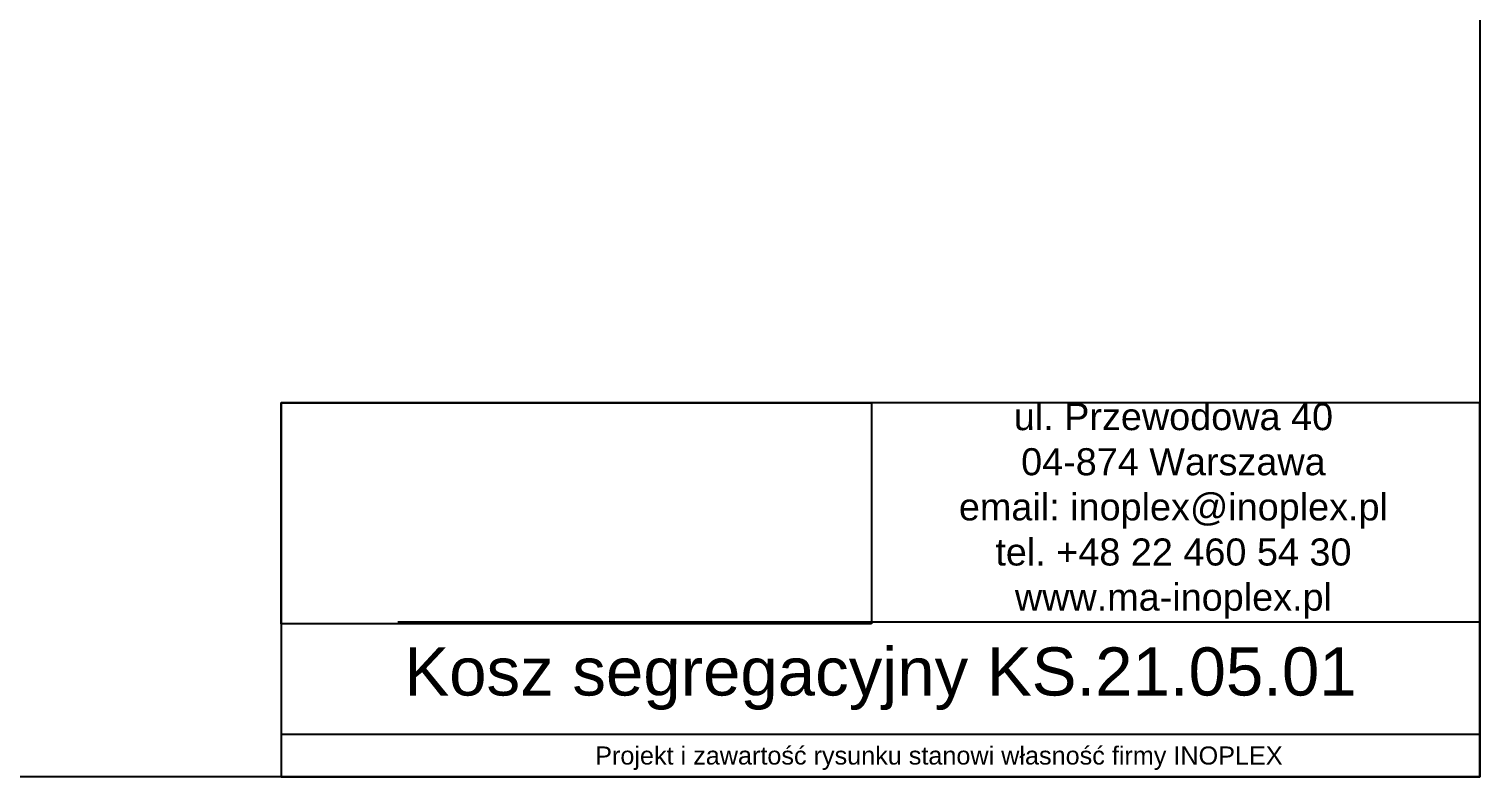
# Model space of a CAD drawing. Header units: millimetres. Extents: x 10366 to 23682, y 24552 to 29690.
# Drawn here: x 21269 to 23682, y 24558 to 25801 of the extents above; entities that cross this region are included whole.
import ezdxf

# ---------------------------------------------------------------- set-up
doc = ezdxf.new("R2010")
doc.units = ezdxf.units.MM
doc.header["$LTSCALE"] = 3
doc.styles.get("Standard").update_dxf_attribs({"font": 'arial.ttf'})
picture_1 = doc.add_image_def('image1.jpg', size_in_pixel=(1896, 709))

msp = doc.modelspace()

# ---------------------------------------------------------------- linework, layer by layer
for p, q in [((23682, 24814.7), (21881.9, 24814.7)), ((23681.8, 24628.1), (21688.1, 24628.1))]:
    msp.add_line(p, q)
for points in [[(20053.2, 24557.6), (20053.2, 29689.7), (23682, 29689.7), (23682, 24557.6)], [(21688.1, 24557.6), (23682, 24557.6), (23682, 25179.3), (21688.1, 25179.3)]]:
    msp.add_lwpolyline(points, close=True)

# ---------------------------------------------------------------- texts
at = {"attachment_point": 5}
for s, width, gutter_width, heights, insert, char_height in [('ul. Przewodowa 40\\P04-874 Warszawa\\Pemail: inoplex@inoplex.pl\\Ptel. +48 22 460 54 30\\Pwww.ma-inoplex.pl', 1019.877, 1, [432.7], (23172.1, 24999.8), 45), ('Kosz segregacyjny KS.21.05.01', 1993.625, 1, [0], (22684.9, 24720.9), 80), ('Projekt i zawartość rysunku stanowi własność firmy INOPLEX ', 1800.088, 12.5, [70.5], (22782, 24588.7), 30)]:
    msp.add_mtext_dynamic_manual_height_columns(s, width=width, gutter_width=gutter_width, heights=heights, dxfattribs=dict(at, insert=insert, char_height=char_height))

# ---------------------------------------------------------------- pictures from other files: only their frames are drawn
image = msp.add_image(picture_1, insert=(21688.1, 24812.2), size_in_units=(981.6, 367.1))
image.dxf.flags = 7

doc.saveas('drawing.dxf')
